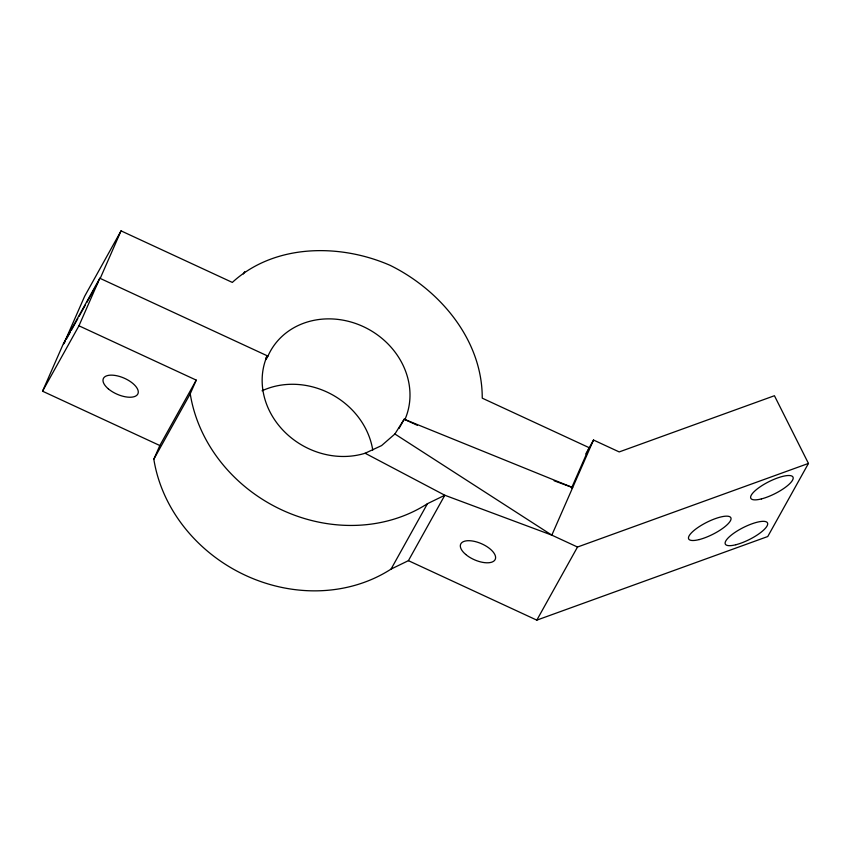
<?xml version="1.0" encoding="UTF-8"?>
<svg xmlns="http://www.w3.org/2000/svg" width="851" height="851" viewBox="0 0 851 851"><rect width="100%" height="100%" fill="white"/><g stroke="black" fill="none" stroke-linecap="round" stroke-linejoin="round"><path stroke-width="1.28" d="M42.55 391.205L78.952 325.805L196.241 380.12L159.828 445.53L42.55 391.205L63.4 343.655L99.812 278.245L267.948 356.122A75.526 66.814 29.1 0 1 363.281 326.593A75.526 66.814 29.1 0 1 404.916 419.564M78.952 325.805L99.812 278.245M100.195 278.426L121.044 230.866L232.323 282.415C274.479 243.684 339.783 243.333 390.141 265.352C440.254 290.031 482.453 340.315 482.24 398.162L589.243 447.722L571.51 488.144M585.775 453.945L593.519 440.031L619.209 451.924L774.431 395.726L808.45 463.433L577.499 547.033L551.82 535.141L444.818 495.25L408.406 560.66L391.056 569.096A151.053 133.618 29.1 0 1 153.829 459.221L159.828 445.53M153.829 459.221L190.23 393.811L196.241 380.12M593.519 440.031L551.82 535.141L394.896 433.989L381.578 445.594L365.132 453.243A75.526 66.814 29.1 0 1 284.681 431.946A75.526 66.814 29.1 0 1 267.225 355.782L265.948 358.08M121.044 230.866L84.643 296.276L63.793 343.825L65.07 341.538M66.346 339.241L70.176 332.358M71.452 330.06L77.835 318.582M79.122 316.295L85.504 304.818M86.781 302.52L98.28 281.872M243.397 273.948L244.673 271.66M266.033 359.569L267.948 356.122M399.076 428.404L404.182 419.224L572.67 487.58L554.15 480.794M391.056 569.096L427.457 503.686L444.818 495.25L365.132 453.243M408.406 560.66L536.811 620.134L577.499 547.033M808.45 463.433L767.762 536.524L536.811 620.134M394.896 433.989L404.182 419.224L413.32 423.458M413.799 423.67L417.405 425.34M427.457 503.686A151.053 133.618 29.1 0 1 190.23 393.811M262.044 390.8A75.526 66.814 29.1 0 1 372.759 450.094M735.881 544.736A23.605 6.712 -26.7 0 0 767.698 523.812A23.605 6.712 -26.7 0 0 735.594 531.992A23.605 6.712 -26.7 0 0 735.881 544.736M699.235 539.566A23.605 6.712 -26.7 0 0 731.052 518.642A23.605 6.712 -26.7 0 0 698.948 526.822A23.605 6.712 -26.7 0 0 699.235 539.566M465.699 554.448A18.882 8.776 23.7 0 0 495.091 559.671A18.882 8.776 23.7 0 0 473.124 541.119A18.882 8.776 23.7 0 0 465.699 554.448M108.364 388.886A18.882 8.776 23.7 0 0 137.756 394.119A18.882 8.776 23.7 0 0 115.789 375.557A18.882 8.776 23.7 0 0 108.364 388.886M761.379 498.92A23.605 6.712 -26.7 0 0 793.196 478.007A23.605 6.712 -26.7 0 0 761.092 486.176A23.605 6.712 -26.7 0 0 761.379 498.92"/></g></svg>
